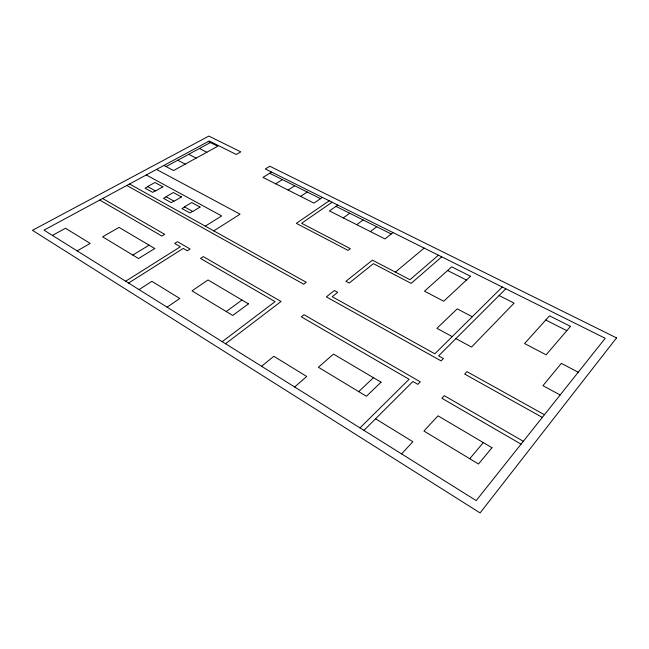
<?xml version="1.0" encoding="UTF-8"?>
<svg xmlns="http://www.w3.org/2000/svg" width="649" height="649" viewBox="0 0 649 649"><rect width="100%" height="100%" fill="white"/><g stroke="black" fill="none" stroke-linecap="round" stroke-linejoin="round"><path stroke-width="0.97" d="M469.746 458.721L483.327 442.61M401.561 453.894L412.869 441.718L375.56 418.792M363.959 430.368L412.926 381.498L417.834 384.338L420.309 381.847L303.992 314.716L301.331 316.842L409.105 379.276L360 427.894M505.831 288.789L438.602 355.879L443.413 358.556L441.085 360.901L326.382 296.877L334.357 290.525L337.658 292.342L332.207 296.715L434.846 353.794L502.285 287.02M358.719 391.615L373.459 377.702M294.646 386.991L306.717 376.485L273.837 356.277L261.571 366.296M441.726 256.85L411.158 283.378L373.418 263.648L349.227 283.053L345.949 281.277L372.445 260.168L409.981 279.711L438.432 255.203M395.395 272.118L424.154 248.088M393.018 232.585L384.938 238.913L329.449 210.925L337.813 205.076M370.401 231.579L376.753 226.752M225.544 343.751L281.041 301.477L203.307 256.615L200.525 258.44L275.095 301.639L222.218 341.666M356.731 224.684L363.132 219.946M226.217 311.536L241.996 300.041M343.28 217.894L349.738 213.253M332.101 202.228L301.615 223.272L350.363 248.664L348.075 250.409L296.317 223.353L329.205 200.784M167.077 307.164L179.797 298.491L151.866 281.325L139.04 289.616M322.407 197.401L313.962 203.113L262.975 177.396L271.639 172.107M300.625 196.379L307.237 192.023M288.059 190.043L294.719 185.768M128.559 283.061L183.237 248.421L187.31 250.782L190.108 248.997L177.461 241.696L174.654 243.448L180.365 246.758L125.646 281.236M213.805 230.874L240.057 214.186L156.514 169.43M275.695 183.813L282.396 179.611M205.287 226.136L221.633 215.922L146.26 174.962M132.802 255.073L149.092 245.152M192.583 211.371L189.93 212.969L181.947 208.556L184.608 206.982M173.956 201.109L171.287 202.658L163.499 198.359L166.176 196.825M77.166 250.895L90.179 243.416L65.5 228.245L52.423 235.417M155.338 190.855L152.653 192.355L145.068 188.161L147.753 186.677M166.079 166.566L210.381 142.561M208.272 141.506L217.772 146.244L173.575 170.541L163.937 165.43M269.716 173.275L320.533 198.667M335.963 206.374L391.225 233.989M499.065 295.538L514.113 303.115L471.539 347.061L455.906 338.608M447.599 270.528L466.477 280.043M545.752 320.03L566.82 330.657M199.438 148.491L206.853 152.247M188.729 154.292L196.168 158.121M177.785 160.222L185.257 164.124M472.261 316.744L457.221 308.867L436.915 328.337L452.207 336.604M578.243 372.218L561.361 363.383L542.929 385.66L560.152 394.973M129.508 184L306.239 282.274L303.7 284.213L126.79 185.468M544.438 414.735L466.964 371.65L464.676 374.067L542.321 417.404M102.615 198.513L164.708 234.338L161.885 236.049L99.759 200.054M523.329 441.296L444.289 395.679L441.855 398.259L521.058 444.143M616.55 337.894L480.082 512.929L32.45 230.322L208.881 136.071L240.811 151.874L236.252 154.47L209.213 141.003L43.994 230.135L476.188 500.59L605.209 338.299L265.311 168.951L269.814 166.233L616.55 337.894M491.974 447.713L478.5 464.011L423.935 431.033L438.018 415.839L491.974 447.713M570.503 326.358L546.109 354.808L524.579 343.548L549.525 315.844L570.503 326.358M381.068 382.196L366.401 396.263L318.408 367.253L333.497 354.094L381.068 382.196M470.533 276.263L443.697 301.233L424.478 291.182L451.728 266.836L470.533 276.263M248.462 303.854L232.723 315.463L192.015 290.866L208.004 279.954L248.462 303.854M154.795 248.518L138.537 258.537L102.623 236.828L119.035 227.393L154.795 248.518M200.046 207.096L192.769 211.477L184.421 206.877L191.723 202.553L200.046 207.096M181.46 196.955L174.135 201.214L165.998 196.728L173.34 192.526L181.46 196.955M162.883 186.831L155.517 190.952L147.574 186.579L154.965 182.507L162.883 186.831"/></g></svg>
